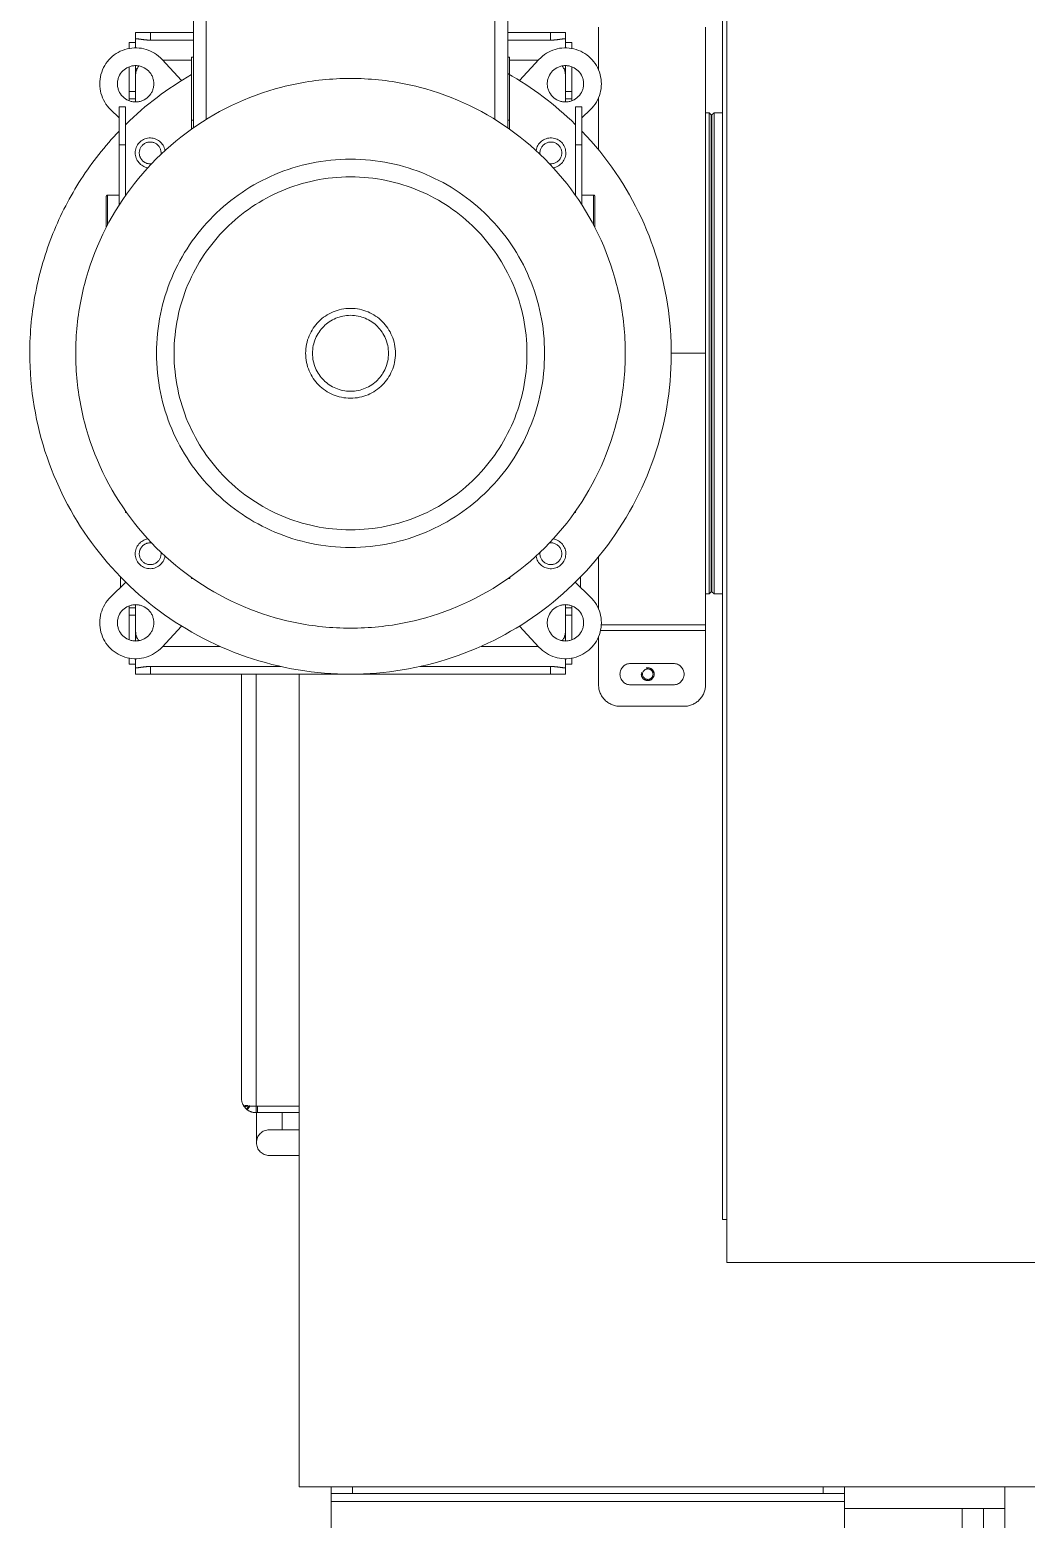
# Model space of a CAD drawing. Extents: x -681219 to -550379, y -242630 to -158199.
# Drawn here: x -590278 to -589812, y -209987 to -209290 of the extents above; entities that cross this region are included whole.
import ezdxf

# ---------------------------------------------------------------- set-up
doc = ezdxf.new("R2010")
doc.units = 0
doc.header["$LTSCALE"] = 1000
doc.linetypes.add('DASHED2', pattern=[9.525, 6.35, -3.175])
doc.layers.get('0').update_dxf_attribs({"linetype": 'CONTINUOUS'})
doc.layers.add('future', color=4, linetype='DASHED2', lineweight=0)

# ---------------------------------------------------------------- blocks, each defined once
blk = doc.blocks.new('CYPZ04001A0001XY_A_CYPZ1000_V_1')
at = {"color": 0, "linetype": 'ByBlock', "lineweight": -2}
for p, q in [((753.5, 915), (753.5, 1055)), ((763.5, 954.7), (763.5, 915)), ((773.5, 954.7), (773.5, 915)), ((828.5, 911.8), (828.5, 941.2)), ((1068.5, 911.8), (1068.5, 941.2)), ((753.5, 915), (828.5, 915)), ((753.5, 905), (753.5, 915)), ((828.5, 908), (828.5, 911.8)), ((828.5, 911.8), (1068.5, 911.8)), ((828.5, 905), (828.5, 908)), ((828.5, 908), (838.5, 908)), ((838.5, 908), (1058.5, 908)), ((838.5, 908), (838.5, 905)), ((1058.5, 905), (1058.5, 908)), ((1058.5, 908), (1068.5, 908)), ((1068.5, 908), (1068.5, 911.8)), ((1068.5, 908), (1068.5, 905)), ((1083.5, 905), (733.5, 905)), ((1083.5, 905), (1083.5, 525)), ((883.5, 800), (733.5, 800)), ((883.5, -800), (883.5, 800)), ((885.5, 780), (883.5, 780)), ((885.5, 780), (885.5, -780)), ((1097.5, 750), (1083.5, 750)), ((1103.5, 730), (1103.5, 744)), ((1083.5, 738), (1097.5, 738)), ((1091.5, 738), (1091.5, 730)), ((1083.5, 730), (1102.95, 730)), ((1083.5, 727), (1102.95, 727)), ((1103.7, 727), (1083.5, 727)), ((1102.95, 727), (1102.95, 730)), ((1103.7, 730), (1102.95, 730)), ((1103.7, 727), (1102.95, 727)), ((1103.7, 727), (1103.7, 730)), ((1106.53, 727), (1103.7, 727)), ((1103.7, 727), (1107.76, 727)), ((1103.7, 525), (1103.7, 727)), ((1107.76, 728.65), (1106.53, 727)), ((1106.78, 726.69), (1108.2, 728.3)), ((1107.58, 726.68), (1108.2, 726.68)), ((1108.2, 728.3), (1107.76, 728.65)), ((1107.76, 727), (1108.2, 726.68)), ((1108.35, 727), (1108.96, 727.51)), ((1109.34, 727), (1108.35, 727)), ((1108.35, 727), (1108.96, 727)), ((1108.96, 727), (1109.34, 727)), ((1110.5, 723.2), (1110.5, 525)), ((933.5, 540), (903.5, 540)), ((893.5, 504.6), (893.5, 530)), ((928.5, 530), (908.5, 530)), ((943.5, 507.48), (943.5, 530)), ((959, 522), (959, 525)), ((959, 525), (966, 525)), ((966, 525), (1153, 525)), ((966, 521.42), (966, 525)), ((1160, 525), (1153, 525)), ((1153, 525), (1153, 521.42)), ((1160, 525), (1160, 522)), ((908.5, 520), (928.5, 520)), ((959, 520.25), (956, 520.25)), ((956, 520.25), (956, 517.53)), ((959, 517.8), (959, 522)), ((959.68, 522), (959, 522)), ((1026.91, 521.42), (966, 521.42)), ((1153, 521.42), (1092.09, 521.42)), ((1160, 522), (1159.32, 522)), ((1160, 522), (1160, 517.8)), ((1160, 520.25), (1163, 520.25)), ((1163, 517.53), (1163, 520.25)), ((956, 508.95), (956, 497.37)), ((959, 508), (959, 509.5)), ((980.46, 502.49), (971.36, 512.38)), ((998.42, 512), (971.71, 512)), ((1147.29, 512), (1120.58, 512)), ((1147.64, 512.38), (1138.54, 502.49)), ((1160, 509.5), (1160, 508)), ((1163, 497.37), (1163, 508.95)), ((893.5, 502), (893.5, 504.6)), ((942.59, 504.6), (893.5, 504.6)), ((893.5, 375), (893.5, 502)), ((942.23, 502), (893.5, 502)), ((959, 505), (959, 508)), ((959, 508), (959.68, 508)), ((959, 492.5), (959, 505)), ((1160, 508), (1159.32, 508)), ((1160, 508), (1160, 505)), ((1160, 505), (1160, 492.5)), ((943.5, 470.1), (943.5, 494.52)), ((959, 497.37), (956, 497.37)), ((956, 497.37), (956, 494)), ((1160, 497.37), (1163, 497.37)), ((1163, 494), (1163, 497.37)), ((889.5, 487.5), (885.5, 487.5)), ((889.5, 262.5), (889.5, 487.5)), ((890.5, 486.5), (889.5, 487.5)), ((891.8, 487.5), (890.8, 486.5)), ((891.8, 487.5), (891.8, 262.5)), ((893.5, 487.5), (891.8, 487.5)), ((947.31, 488.93), (954.42, 482.05)), ((956, 494), (959, 494)), ((956, 493.05), (956, 494)), ((1160, 494), (1163, 494)), ((1163, 494), (1163, 493.05)), ((1164.58, 482.05), (1171.69, 488.93)), ((890.5, 486.5), (890.5, 263.5)), ((890.8, 263.5), (890.8, 486.5)), ((952, 484.39), (952, 479.61)), ((1167, 479.61), (1167, 484.39)), ((890.8, 480.25), (890.5, 480.25)), ((985.71, 480.2), (985.05, 480.2)), ((985.05, 480.2), (985.05, 479.74)), ((1133.94, 480.2), (1133.29, 480.2)), ((1133.94, 479.74), (1133.94, 480.2)), ((890.5, 470.25), (890.8, 470.25)), ((954.76, 449.44), (954.3, 449.44)), ((954.3, 449.44), (954.3, 448.79)), ((1164.7, 449.44), (1164.24, 449.44)), ((1164.7, 448.79), (1164.7, 449.44)), ((890.8, 428.67), (890.5, 428.67)), ((890.5, 418.67), (890.8, 418.67)), ((893.5, 222.5), (893.5, 375)), ((909.5, 375), (893.5, 375)), ((890.8, 328.42), (890.5, 328.42)), ((890.5, 318.42), (890.8, 318.42)), ((945.3, 301.55), (945.3, 316.09)), ((945.85, 301), (945.85, 315.03)), ((1173.15, 315.03), (1173.15, 301)), ((1173.7, 316.09), (1173.7, 301.55)), ((945.85, 301), (951.3, 301)), ((951.3, 305.68), (951.3, 277.5)), ((954.3, 300.56), (954.3, 301.21)), ((954.3, 277.5), (954.3, 300.56)), ((954.76, 300.56), (954.3, 300.56)), ((1164.7, 300.56), (1164.24, 300.56)), ((1164.7, 300.56), (1164.7, 301.21)), ((1164.7, 277.5), (1164.7, 300.56)), ((1167.7, 305.68), (1167.7, 277.5)), ((1167.7, 301), (1173.15, 301)), ((890.8, 279.75), (890.5, 279.75)), ((943.5, 255.48), (943.5, 279.9)), ((951.3, 277.5), (951.3, 259.75)), ((954.3, 277.5), (951.3, 277.5)), ((954.3, 259.75), (954.3, 277.5)), ((1164.7, 259.75), (1164.7, 277.5)), ((1167.7, 277.5), (1164.7, 277.5)), ((1167.7, 277.5), (1167.7, 259.75)), ((890.5, 269.75), (890.8, 269.75)), ((951.3, 264.93), (947.31, 261.07)), ((954.42, 267.95), (954.3, 267.84)), ((985.2, 266), (985.2, 270.16)), ((986, 266), (985.2, 266)), ((985.2, 236.5), (985.2, 266)), ((986, 219.5), (986, 269.6)), ((992, 265.66), (992, 219.5)), ((1127, 219.5), (1127, 265.66)), ((1133, 219.5), (1133, 269.6)), ((1133.8, 266), (1133, 266)), ((1133.8, 270.16), (1133.8, 266)), ((1133.8, 266), (1133.8, 236.5)), ((1164.7, 267.84), (1164.58, 267.95)), ((1171.69, 261.07), (1167.7, 264.93)), ((885.5, 262.5), (889.5, 262.5)), ((889.5, 262.5), (890.5, 263.5)), ((890.8, 263.5), (891.8, 262.5)), ((891.8, 262.5), (893.5, 262.5)), ((951.3, 259.75), (954.3, 259.75)), ((1164.7, 259.75), (1167.7, 259.75)), ((956, 256), (956, 256.95)), ((959, 256), (956, 256)), ((956, 256), (956, 252.63)), ((959, 252.63), (956, 252.63)), ((956, 252.63), (956, 241.05)), ((959, 245), (959, 257.5)), ((1160, 257.5), (1160, 245)), ((1163, 256), (1160, 256)), ((1160, 252.63), (1163, 252.63)), ((1163, 256.95), (1163, 256)), ((1163, 252.63), (1163, 256)), ((1163, 241.05), (1163, 252.63)), ((959, 242), (959, 245)), ((971.36, 237.62), (980.46, 247.51)), ((1138.54, 247.51), (1147.64, 237.62)), ((1160, 245), (1160, 242)), ((943.5, 222.5), (943.5, 242.52)), ((959, 240.5), (959, 242)), ((959.68, 242), (959, 242)), ((971.71, 238), (985.2, 238)), ((1133.8, 238), (1147.29, 238)), ((1160, 242), (1159.32, 242)), ((1160, 242), (1160, 240.5)), ((956, 232.47), (956, 229.75)), ((959, 228), (959, 232.2)), ((985.2, 236.5), (986, 236.5)), ((1133, 236.5), (1133.8, 236.5)), ((1160, 232.2), (1160, 228)), ((1163, 229.75), (1163, 232.47)), ((959, 229.75), (956, 229.75)), ((959, 225), (959, 228)), ((959, 228), (959.68, 228)), ((966, 225), (959, 225)), ((966, 228.58), (986, 228.58)), ((966, 225), (966, 228.58)), ((986, 225), (966, 225)), ((1133, 228.58), (1153, 228.58)), ((1153, 225), (1133, 225)), ((1153, 228.58), (1153, 225)), ((1160, 225), (1153, 225)), ((1160, 228), (1159.32, 228)), ((1160, 229.75), (1163, 229.75)), ((1160, 228), (1160, 225))]:
    blk.add_line(p, q, dxfattribs=at)
for centre, radius in [((920.5, 525), 2.46), ((959, 501), 8.5), ((1160, 501), 8.5), ((1059.5, 375), 128.5), ((1059.5, 375), 90.75), ((1059.5, 375), 82.51), ((1059.5, 375), 21), ((1059.5, 375), 17.76), ((959, 249), 8.5), ((1160, 249), 8.5)]:
    blk.add_circle(centre, radius, dxfattribs=at)
for centre, radius, start, end in [((1097.5, 744), 6, 270, 90), ((1103.7, 723.2), 6.8, 53.28873, 90), ((1103.7, 723.2), 6.8, 39.28, 48.53031), ((1108.5, 727.05), 0.468, 230.91829, 354.05629), ((1103.7, 723.2), 6.8, 33.97448, 39.28), ((1103.7, 723.2), 6.8, 0, 33.97448), ((903.5, 530), 10, 90, 180), ((933.5, 530), 10, 0, 90), ((908.5, 525), 5, 90, 270), ((928.5, 525), 5, 270, 90), ((1059.5, 375), 150, 0, 223.83533), ((920.5, 525), 3, 345, 285), ((959, 501), 16.8, 42.6336, 225.91595), ((1160, 501), 16.8, 314.08405, 137.3664), ((966, 505), 7, 141.45367, 180), ((1153, 505), 7, 0, 38.54633), ((965.81, 468.69), 7, 8.89844, 261.10156), ((965.81, 468.69), 5.1, 0, 277.34657), ((1153.19, 468.69), 7, 0, 171.10156), ((1153.19, 468.69), 5.1, 0, 187.34657), ((965.81, 468.69), 5.1, 352.65343, 0), ((1153.19, 468.69), 5.1, 262.65343, 0), ((1153.19, 468.69), 7, 278.89844, 0), ((890.8, 459.28), 1.77, 90, 99.7305), ((1059.5, 375), 150, 316.16467, 0), ((945.85, 301.55), 0.55, 180, 270), ((1173.15, 301.55), 0.55, 270, 0), ((890.8, 290.73), 1.77, 260.2695, 270), ((965.81, 281.31), 7, 98.89844, 351.10156), ((965.81, 281.31), 5.1, 82.65343, 0), ((1153.19, 281.31), 5.1, 0, 97.34657), ((1153.19, 281.31), 7, 0, 81.10156), ((965.81, 281.31), 5.1, 0, 7.34657), ((1153.19, 281.31), 7, 188.89844, 0), ((1153.19, 281.31), 5.1, 172.65343, 0), ((1059.5, 375), 150, 225.53156, 240.65942), ((1059.5, 375), 150, 299.69173, 314.46844), ((959, 249), 16.8, 134.08405, 317.3664), ((1160, 249), 16.8, 222.6336, 45.91595), ((966, 245), 7, 180, 218.54633), ((1153, 245), 7, 321.45367, 0)]:
    blk.add_arc(centre, radius, start, end, dxfattribs=at)
blk.add_ellipse((1103.7, 723.2), major_axis=(-6.8, 0), ratio=0.999474, start_param=3.141593, end_param=3.734559, dxfattribs=at)
for points, knots in [([(1107.94, 726.79), (1107.96, 726.8), (1107.98, 726.81), (1108.12, 726.87), (1108.24, 726.93), (1108.35, 727)], [0.7183909, 0.7183909, 0.7183909, 0.7183909, 0.75, 0.75, 1, 1, 1, 1]), ([(1107.95, 726.79), (1107.96, 726.8), (1107.98, 726.81), (1108.12, 726.87), (1108.24, 726.93), (1108.35, 727)], [0.7198447, 0.7198447, 0.7198447, 0.7198447, 0.75, 0.75, 1, 1, 1, 1]), ([(966, 521.42), (965.33, 521.42), (964.68, 521.45), (963.74, 521.52), (963.42, 521.55), (962.83, 521.62), (962.54, 521.66), (961.99, 521.73), (961.72, 521.77), (961.22, 521.84), (960.98, 521.87), (960.55, 521.93), (960.35, 521.96), (959.98, 521.99), (959.82, 522), (959.68, 522)], [0, 0, 0, 0, 0.25, 0.25, 0.375, 0.375, 0.5, 0.5, 0.625, 0.625, 0.75, 0.75, 0.875, 0.875, 1, 1, 1, 1]), ([(1159.32, 522), (1159.04, 522), (1158.68, 521.96), (1158.02, 521.87), (1157.78, 521.84), (1157.29, 521.77), (1157.02, 521.73), (1156.47, 521.66), (1156.18, 521.62), (1155.58, 521.55), (1155.27, 521.52), (1154.64, 521.47), (1154.32, 521.45), (1153.67, 521.42), (1153.33, 521.42), (1153, 521.42)], [0, 0, 0, 0, 0.25, 0.25, 0.375, 0.375, 0.5, 0.5, 0.625, 0.625, 0.75, 0.75, 0.875, 0.875, 1, 1, 1, 1]), ([(959.68, 228), (959.96, 228), (960.32, 228.04), (960.98, 228.13), (961.22, 228.16), (961.71, 228.23), (961.98, 228.27), (962.53, 228.34), (962.82, 228.38), (963.42, 228.45), (963.73, 228.48), (964.36, 228.53), (964.68, 228.55), (965.33, 228.58), (965.67, 228.58), (966, 228.58)], [0, 0, 0, 0, 0.25, 0.25, 0.375, 0.375, 0.5, 0.5, 0.625, 0.625, 0.75, 0.75, 0.875, 0.875, 1, 1, 1, 1]), ([(1159.32, 228), (1159.04, 228), (1158.68, 228.04), (1158.02, 228.13), (1157.78, 228.16), (1157.29, 228.23), (1157.02, 228.27), (1156.47, 228.34), (1156.18, 228.38), (1155.58, 228.45), (1155.27, 228.48), (1154.64, 228.53), (1154.32, 228.55), (1153.67, 228.58), (1153.33, 228.58), (1153, 228.58)], [0, 0, 0, 0, 0.25, 0.25, 0.375, 0.375, 0.5, 0.5, 0.625, 0.625, 0.75, 0.75, 0.875, 0.875, 1, 1, 1, 1])]:
    blk.add_open_spline(points, degree=3, knots=knots, dxfattribs=at)

msp = doc.modelspace()

# ---------------------------------------------------------------- block references
at = {"layer": 'future', "rotation": 180}
msp.add_blockref('CYPZ04001A0001XY_A_CYPZ1000_V_1', (-589068.721, -209066.6983), dxfattribs=at)

doc.saveas('drawing.dxf')
